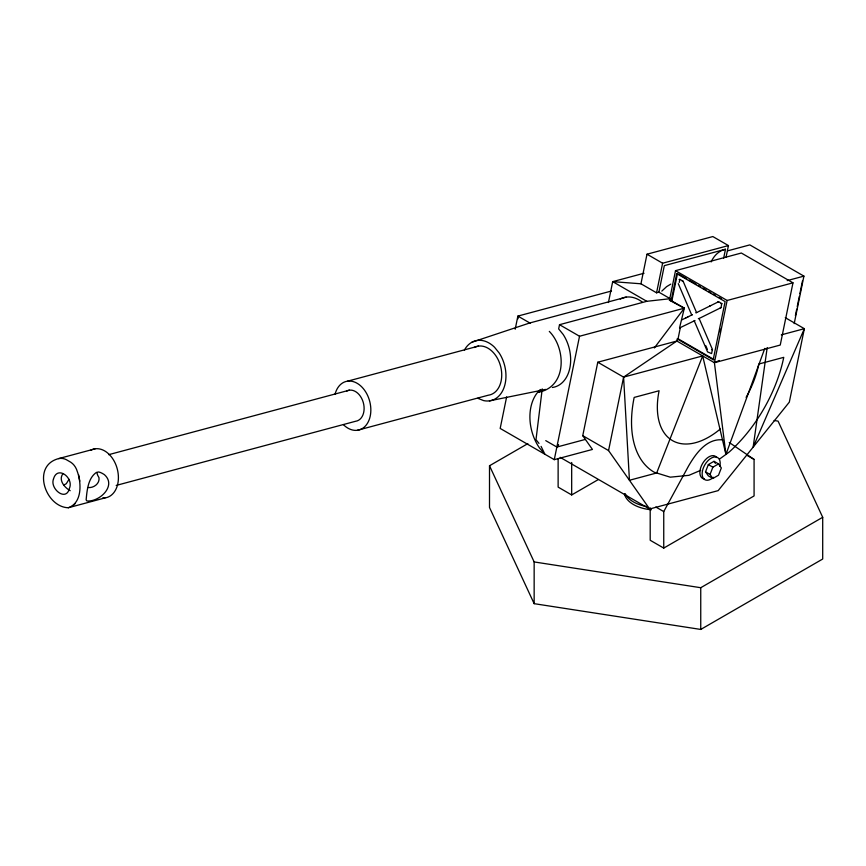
<?xml version="1.0" encoding="UTF-8"?>
<svg xmlns="http://www.w3.org/2000/svg" width="866" height="866" viewBox="0 0 866 866"><rect width="100%" height="100%" fill="white"/><g stroke="black" fill="none" stroke-linecap="round" stroke-linejoin="round"><path stroke-width="1.3" d="M542.235 388.888L535.989 439.69L538.998 443.403M767.2 347.58L753.149 447.127L804.352 328.69L785.267 317.67M515.194 329.199L517.879 316.09L611.504 290.998M506.632 396.92L500.18 428.432L554.272 459.662L592.431 449.443L582.753 435.674L597.778 362.215L676.866 341.031L714.407 362.702L780.244 345.058L792.975 282.836L741.35 253.024L675.512 270.668L669.461 300.253L684.324 308.177L679.529 327.976L694.976 320.528L694.196 320.734L707.587 351.921L711.592 353.577L712.437 349.496L699.111 318.482L698.332 318.688M669.461 300.253L670.187 298.694L646.783 301.314L559.523 324.696L558.657 328.896L563.181 334.471A34.218 24.194 75 0 1 552.335 387.481M554.272 459.662L579.527 336.246L684.324 308.177L671.854 300.978L671.074 301.184L676.714 273.634L677.493 273.429L671.854 300.978M608.419 302.537L612.695 281.645L644.044 273.245M670.187 298.694L658.896 292.178L656.558 292.805L640.948 283.788L646.999 254.203L712.837 236.559L728.447 245.576L726.076 257.159M781.305 334.861L804.352 328.69L789.316 402.138L718.185 490.621L649.63 508.991L608.56 450.569L623.596 377.121L676.866 341.031L677.277 338.985L678.056 338.779L713.985 359.52L713.205 359.726L677.277 338.985M656.558 292.805L662.609 263.221L728.447 245.576M658.896 292.178L664.319 265.646L725.481 249.267L723.673 258.1M679.258 282.435L679.886 279.372L683.112 281.233L696.578 312.604L718.596 301.725L721.822 303.587L720.988 307.668L699.111 318.482M678.056 338.779L680.308 327.77M713.205 359.726L725.113 301.585L676.714 273.634M719.668 331.765L720.209 329.123M764.808 348.392L725.935 454.423L714.407 362.702L727.137 300.47L792.975 282.836M795.389 315.603L796.709 309.173M797.229 306.607L799.34 296.334M799.859 293.758L802.49 280.92M794.198 323.613L803.919 276.124L749.826 244.894L727.624 250.848M69.009 479.299L66.303 483.704L63.683 485.112M705.519 471.851L708.345 464.577L713.995 461.318L718.509 463.927L721.335 467.943L718.509 475.218L712.87 478.476L708.345 475.867L705.519 471.851L710.044 474.46L712.87 478.476M710.044 474.46L712.87 467.185L718.509 463.927M623.596 377.121L702.672 355.926L656.666 472.977L629.441 480.273L623.596 377.121L597.778 362.215M68.295 507.747C82.281 502.951 81.48 483.12 77.345 471.645A18.37 14.527 -84 0 0 70.806 462.26L66.271 459.64A18.37 14.527 -84 0 0 56.128 459.391C32.107 468.257 45.941 507.119 68.295 507.747L104.981 497.918M650.193 507.812L650.193 540.265L663.746 548.091L663.746 511.579L688.589 465.94C695.744 453.687 706.721 438.12 722.839 439.896M654.317 347.97L684.324 308.177M63.045 473.583C58.033 479.948 64.528 487.59 70.189 490.697M585.384 439.408L556.86 447.051L558.505 444.897L556.86 447.051L545.742 440.632M556.86 447.051L558.527 444.918M661.808 291.117L666.603 286.657L670.814 284.113M72.04 506.48L75.169 503.633M719.505 459.11L728.999 452.182A109.506 63.229 -60 0 0 783.752 357.344L758.822 364.023A73.004 42.153 -60 0 1 746.091 397.364M774.096 420.497L778.058 421.114L822.7 517.294L822.7 559.025L700.746 629.441L534.149 603.667L489.507 507.476L489.507 465.756L527.838 443.619M558.126 458.72L558.126 487.114L571.679 494.941L598.309 479.558M663.746 548.091L754.08 495.937L754.08 459.424L729.237 442.472M489.507 465.756L534.149 561.937L700.746 587.711L822.7 517.294M96.602 472.284C88.018 477.945 87.001 490.437 86.145 499.909L86.892 500.97C99.503 502.107 116.975 485.664 104.342 474.6C98.551 470.866 94.524 470.444 98.995 477.696C99.904 483.661 93.582 488.186 88.083 487.536M681.932 319.835L692.443 314.65L691.663 314.856L678.273 283.658M714.407 362.702L719.321 360.483M545.32 389.354L537.613 392.363C567.111 387.827 566.375 348.662 549.315 331.397M700.702 470.314L688.914 475.326L670.241 477.177L654.209 472.219A109.506 63.229 -60 0 1 634.161 397.429L659.102 390.75A73.004 42.153 -60 0 0 720.317 428.984M471.959 342.2L529.635 323.007L626.248 297.114M679.106 279.588L679.886 279.372M682.332 281.45L683.112 281.233M58.574 458.612L95.184 448.794M347.623 381.159L478.508 346.086M108.694 454.672L349.42 390.165M787.194 280.606L803.919 276.124M717.817 301.931L718.596 301.725M709.784 305.904L710.564 305.698M721.042 303.804L721.822 303.587M695.799 312.81L696.578 312.604M720.209 307.874L720.988 307.668M687.766 316.783L688.546 316.566M685.775 317.768L686.554 317.562M116.196 485.425L355.612 421.266A15.891 11.236 75 0 0 363.2 402.214A15.891 11.236 75 0 0 346.627 391.086M357.409 430.283L488.305 395.21A25.092 17.742 75 0 0 500.277 365.116A25.092 17.742 75 0 0 474.103 347.537M711.657 349.702L712.437 349.496M489.431 400.871L542.982 389.981M640.948 283.788L612.695 281.645L646.783 301.314M477.751 398.273L483.596 400.59A30.884 21.834 75 0 0 504.326 386.756A30.884 21.834 75 0 0 499.217 353.036L494.518 347.234A30.884 21.834 75 0 0 464.382 350.124M646.999 254.203L662.609 263.221M675.512 270.668L727.137 300.47M678.641 274.1L686.706 278.755M689.011 280.086L695.928 284.07M698.234 285.401L700.54 286.733M702.846 288.064L706.299 290.067M708.605 291.387L710.91 292.719M713.216 294.05L715.522 295.382M718.975 297.384L721.281 298.716M559.523 324.696L579.527 336.246M530.219 323.213L517.879 316.09L518.03 318.764M747.304 455.516L754.08 459.424M708.345 464.577L712.87 467.185M582.753 435.674L608.56 450.569M655.833 507.021L663.746 511.579M560.172 457.345L649.63 508.991M713.995 461.318L715.403 463.321M541.088 446.38L544.887 454.239L539.486 447.971A40.334 28.524 75 0 1 540.395 389.483M705.79 345.718L707.338 349.312M702.672 355.926L725.935 454.423M79.802 481.171L78.59 474.72M700.746 587.711L700.746 629.441M571.679 462.487L571.679 494.941M534.149 561.937L534.149 603.667M646.501 506.502A31.945 18.435 0 0 1 625.252 493.696M704.394 478.93A12.774 7.372 -60 0 1 702.521 463.602A12.774 7.372 -60 0 1 716.734 457.562M651.34 509.76A31.945 18.435 0 0 1 624.44 493.934M713.508 477.318A12.774 7.372 -60 0 1 702.174 474.698A12.774 7.372 -60 0 1 711.96 457.746A12.774 7.372 -60 0 1 719.895 466.254M620.24 299.084A34.218 24.194 75 0 1 642.291 302.082M711.116 261.943A35.528 25.125 75 0 1 725.481 249.267M90.778 450.244A25.092 17.742 75 0 1 117.386 469.404A25.092 17.742 75 0 1 102.632 498.015M335.034 394.322A25.092 17.742 75 0 1 359.238 384.688A25.092 17.742 75 0 1 369.057 420.053A25.092 17.742 75 0 1 343.488 424.751M53.465 479.104C49.708 488.76 66.292 502.269 69.432 488.316C74.021 477.859 57.232 464.923 53.465 479.104"/></g></svg>
